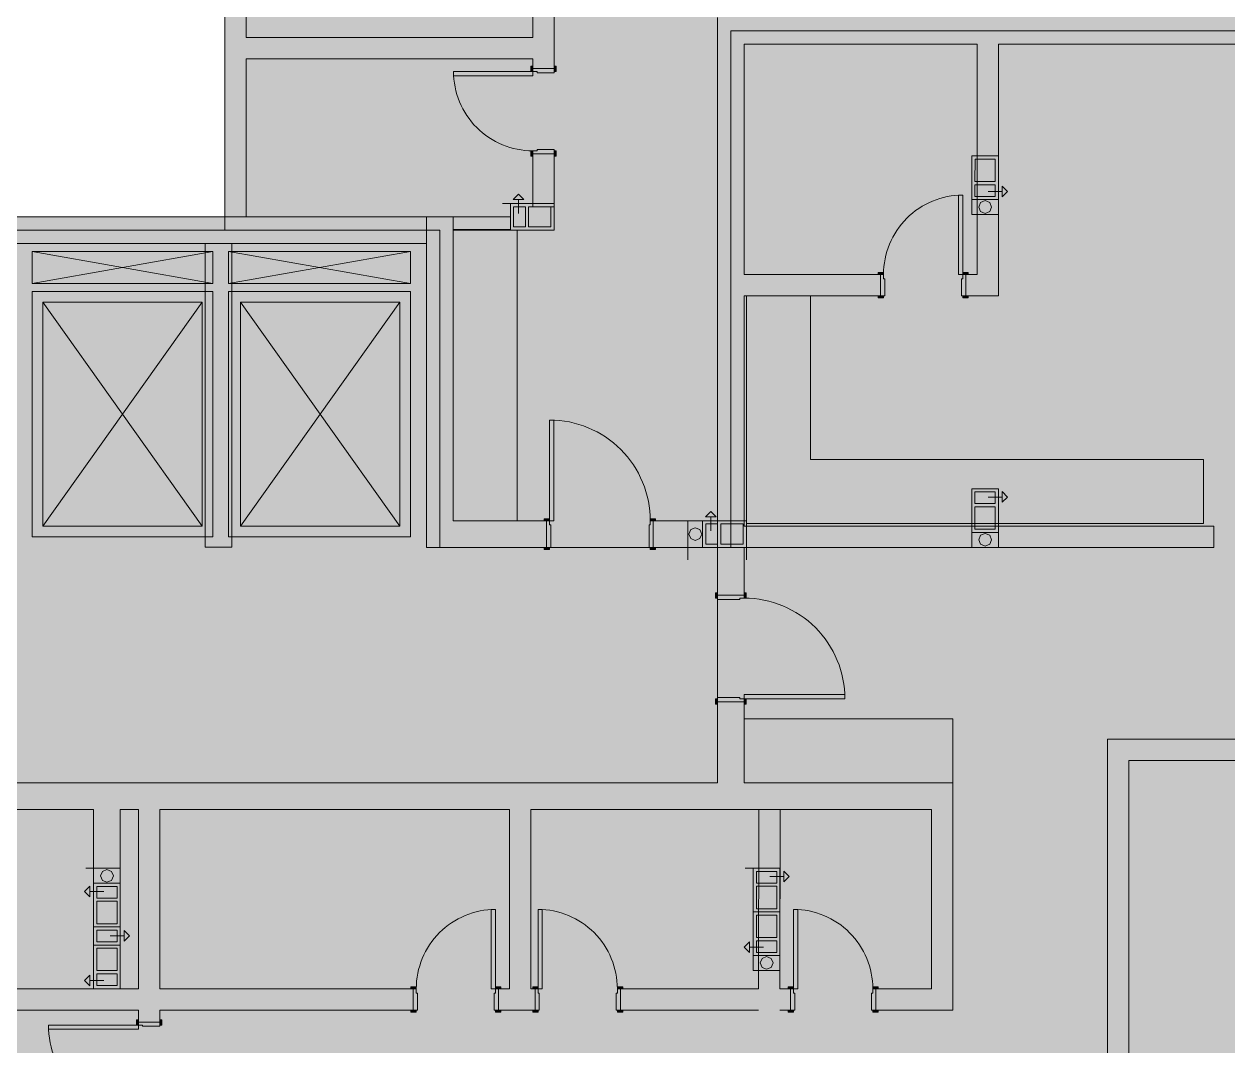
# Model space of a CAD drawing. Header units: centimetres. Extents: x -2733 to 2483, y -2206 to 1504.
# Drawn here: x 644 to 1773, y -1175 to -217 of the extents above; entities that cross this region are included whole.
import ezdxf

# ---------------------------------------------------------------- set-up
doc = ezdxf.new("R2010")
doc.units = ezdxf.units.CM
for name, color, linetype, lineweight in [('ndarjet-njesite', 1, 'Continuous', 0), ('PDF_Geometry', 7, 'Continuous', 0), ('PDF_Oxhaqet', 7, 'Continuous', 0)]:
    doc.layers.add(name, color=color, linetype=linetype, lineweight=lineweight)
doc.layers.add('PDF_2D Drafting - General', color=7, linetype='Continuous', lineweight=0, true_color=0x7f7f7f)
doc.layers.add('PDF_Muret', color=7, linetype='Continuous', lineweight=0, true_color=0x7f7f7f)

msp = doc.modelspace()

# ---------------------------------------------------------------- hatches: boundary and pattern name
at = {"layer": 'PDF_2D Drafting - General', "true_color": 0xfafafa, "transparency": 33554559}
msp.add_hatch(color=7, dxfattribs=at).paths.add_polyline_path([(2309, 1085.5), (2309, -210.6), (2309, -223.1), (1319, -223.1), (1306.5, -223.1), (1306.5, -707.4), (1046.1, -707.5), (1033.6, -707.4), (1033.6, -422.5), (1033.6, -410), (852, -410), (832, -410), (832, 1246.4), (1372.5, 1246.4), (1372.4, 1085.5)])
at = {"layer": 'PDF_2D Drafting - General', "true_color": 0xe5f8e5, "transparency": 33554559}
msp.add_hatch(color=7, dxfattribs=at).paths.add_polyline_path([(-561.7, -928.1), (-561.7, -747.4), (308.9, -747.4), (308.9, -707.5), (296.4, -707.5), (296.4, 39.3), (308.9, 39.3), (623.6, 39.3), (623.6, -410), (636.1, -410), (1033.6, -410), (1033.6, -422.5), (1033.6, -707.4), (1294, -707.4), (1294, -928.1)])
at = {"layer": 'PDF_2D Drafting - General', "true_color": 0xf2f9ff, "transparency": 33554559}
msp.add_hatch(color=7, dxfattribs=at).paths.add_polyline_path([(296.4, -928.1), (1294, -928.1), (1294, -707.4), (1306.5, -707.4), (1306.5, -235.6), (1306.4, -223.1), (2309, -223.1), (2309, -235.6), (2309, -1389.7), (1863.7, -1389.6), (1679.6, -1389.6), (1679.6, -1657.8), (308.9, -1657.8), (296.4, -1657.8)])
at = {"layer": 'PDF_2D Drafting - General', "true_color": 0xffffff, "transparency": 33554559}
msp.add_hatch(color=7, dxfattribs=at).paths.add_polyline_path([(1321, -471.5), (1381, -471.5), (1381, -625.1), (1749.7, -625.1), (1749.7, -685.1), (1381, -685.1), (1321, -685.1)])
at = {"layer": 'PDF_Muret', "true_color": 0xffffff, "transparency": 33554559}
for points in [[(1140.7, -258.4), (1140.7, -262.4), (1124.7, -262.4), (1124.7, -261.2), (1120.7, -261.2), (1120.7, -258.4)], [(1140.7, -334.4), (1140.7, -338.4), (1120.7, -338.4), (1120.7, -335.6), (1124.7, -335.6), (1124.7, -334.4)], [(1450.8, -471.5), (1446.8, -471.5), (1446.8, -451.5), (1449.6, -451.5), (1449.6, -455.5), (1450.8, -455.5)], [(1526.8, -471.5), (1522.8, -471.5), (1522.8, -455.5), (1524, -455.5), (1524, -451.5), (1526.8, -451.5)], [(1133.7, -707.4), (1133.7, -682.4), (1136.5, -682.4), (1136.5, -686.4), (1137.7, -686.4), (1137.7, -707.4)], [(1229.7, -707.4), (1229.7, -686.4), (1230.9, -686.4), (1230.9, -682.4), (1233.7, -682.4), (1233.7, -707.4)], [(1294, -756.2), (1294, -752.2), (1319, -752.2), (1319, -755), (1315, -755), (1315, -756.2)], [(1294, -852.2), (1294, -848.2), (1315, -848.2), (1315, -849.4), (1319, -849.4), (1319, -852.2)], [(1012.6, -1141.2), (1008.6, -1141.2), (1008.6, -1121.2), (1011.4, -1121.2), (1011.4, -1125.2), (1012.6, -1125.2)], [(1088.6, -1141.2), (1084.6, -1141.2), (1084.6, -1125.2), (1085.8, -1125.2), (1085.8, -1121.2), (1088.6, -1121.2)], [(1122.8, -1141.2), (1122.8, -1121.2), (1125.6, -1121.2), (1125.6, -1125.2), (1126.8, -1125.2), (1126.8, -1141.2)], [(1198.8, -1141.2), (1198.8, -1125.2), (1200, -1125.2), (1200, -1121.2), (1202.8, -1121.2), (1202.8, -1141.2)], [(1362.4, -1141.2), (1362.4, -1121.2), (1365.2, -1121.2), (1365.2, -1125.2), (1366.4, -1125.2), (1366.4, -1141.2)], [(1438.4, -1141.2), (1438.4, -1125.2), (1439.6, -1125.2), (1439.6, -1121.2), (1442.4, -1121.2), (1442.4, -1141.2)], [(770.8, -1152.4), (770.8, -1156.4), (754.8, -1156.4), (754.8, -1155.2), (750.8, -1155.2), (750.8, -1152.4)]]:
    msp.add_hatch(color=7, dxfattribs=at).paths.add_polyline_path(points)

# ---------------------------------------------------------------- linework, layer by layer
at = {"layer": 'ndarjet-njesite'}
for points in [[(2309, 1085.5), (2309, -210.6), (2309, -223.1), (1319, -223.1), (1306.5, -223.1), (1306.5, -707.4), (1021.1, -707.4), (1021.1, -397.5), (832, -397.5), (832, 1246.4), (1372.5, 1246.4), (1372.4, 1085.5), (2309, 1085.5)], [(-561.7, -928.1), (-561.7, -747.4), (308.9, -747.4), (308.9, 39.3), (636.1, 39.3), (636.1, -397.5), (832, -397.5), (1021.1, -397.5), (1021.1, -707.4), (1294, -707.4), (1294, -928.1), (-561.7, -928.1)], [(296.4, -928.1), (1294, -928.1), (1294, -707.4), (1306.5, -707.4), (1306.5, -235.6), (1306.4, -223.1), (2309, -223.1), (2309, -235.6), (2309, -1389.7), (1863.7, -1389.6), (1679.6, -1389.6), (1679.6, -1657.8), (308.9, -1657.8), (296.4, -1657.8), (296.4, -928.1)]]:
    msp.add_lwpolyline(points, close=True, dxfattribs=at)
at = {"layer": 'PDF_2D Drafting - General', "lineweight": 9}
for points in [[(832, -410), (832, 1246.4)], [(1306.5, -235.6), (1306.4, -223.1)], [(1306.4, -223.1), (2309, -223.1)], [(1319, -223.1), (1306.5, -223.1)], [(1306.5, -223.1), (1306.5, -707.4)], [(2309, -223.1), (1319, -223.1)], [(1306.5, -707.4), (1306.5, -235.6)], [(1033.6, -410), (636.1, -410)], [(852, -410), (832, -410)], [(1033.6, -410), (852, -410)], [(1033.6, -422.5), (1033.6, -410)], [(1033.6, -422.5), (1033.6, -410)], [(1046.1, -682.4), (1046.1, -410)], [(1046.1, -410), (1106.1, -410)], [(1106.1, -410), (1106.1, -682.4)], [(1033.6, -707.4), (1033.6, -422.5)], [(1033.6, -707.4), (1033.6, -422.5)], [(1321, -471.5), (1381, -471.5)], [(1321, -685.1), (1321, -471.5)], [(1381, -471.5), (1381, -625.1)], [(1381, -625.1), (1749.7, -625.1)], [(1749.7, -625.1), (1749.7, -685.1)], [(1106.1, -682.4), (1046.1, -682.4)], [(1381, -685.1), (1321, -685.1)], [(1749.7, -685.1), (1381, -685.1)], [(1046.1, -707.5), (1033.6, -707.4)], [(1294, -707.4), (1033.6, -707.4)], [(1306.5, -707.4), (1046.1, -707.5)], [(1294, -928.1), (1294, -707.4)], [(1294, -707.4), (1306.5, -707.4)], [(1294, -928.1), (1294, -707.4)], [(1514.6, -868.1), (1319, -868.1)], [(1319, -868.1), (1319, -928.1)], [(1514.6, -928.1), (1514.6, -868.1)], [(-561.7, -928.1), (1294, -928.1)], [(296.4, -928.1), (1294, -928.1)], [(1319, -928.1), (1514.6, -928.1)]]:
    msp.add_lwpolyline(points, dxfattribs=at)
at = {"layer": 'PDF_2D Drafting - General', "color": 7, "true_color": 0xffffff, "transparency": 33554559}
for points in [[(1046.1, -682.4), (1046.1, -410), (1106.1, -682.4), (1106.1, -410)], [(1319, -868.1), (1514.6, -868.1), (1319, -928.1), (1514.6, -928.1)]]:
    msp.add_solid(points, dxfattribs=at)
at = {"layer": 'PDF_Geometry', "lineweight": 9}
for points in [[(651.1, -430), (651.1, -460)], [(820.6, -430), (651.1, -430)], [(651.1, -430), (820.6, -460)], [(651.1, -460), (820.6, -430)], [(820.6, -460), (820.6, -430)], [(835.3, -430), (835.3, -460)], [(1006.1, -430), (835.3, -430)], [(835.3, -430), (1006.1, -460)], [(835.3, -460), (1006.1, -430)], [(1006.1, -460), (1006.1, -430)], [(651.1, -460), (820.6, -460)], [(835.3, -460), (1006.1, -460)], [(820.6, -467.5), (651.1, -467.5)], [(651.1, -467.5), (651.1, -697.5)], [(820.6, -697.5), (820.6, -467.5)], [(1006.1, -467.5), (835.3, -467.5)], [(835.3, -467.5), (835.3, -697.5)], [(1006.1, -697.5), (1006.1, -467.5)], [(810.6, -687.5), (661.1, -477.5)], [(810.6, -477.5), (661.1, -687.5)], [(810.6, -477.5), (661.1, -477.5)], [(661.1, -477.5), (661.1, -687.5)], [(810.6, -687.5), (810.6, -477.5)], [(996.1, -687.5), (846.6, -477.5)], [(996.1, -477.5), (846.6, -687.5)], [(996.1, -477.5), (846.6, -477.5)], [(846.6, -477.5), (846.6, -687.5)], [(996.1, -687.5), (996.1, -477.5)], [(661.1, -687.5), (810.6, -687.5)], [(846.6, -687.5), (996.1, -687.5)], [(651.1, -697.5), (820.6, -697.5)], [(835.3, -697.5), (1006.1, -697.5)]]:
    msp.add_lwpolyline(points, dxfattribs=at)
at = {"layer": 'PDF_Muret', "color": 251, "lineweight": 5, "true_color": 0x6a6a6a}
for points in [[(832, 64.1), (832, -397.5)], [(852, -229.3), (852, -70.5)], [(1120.7, -70.5), (1120.7, -229.3)], [(1140.7, -258.4), (1140.7, -70.5)], [(1294, -210.6), (1294, -752.2)], [(1120.7, -229.3), (852, -229.3)], [(1319, -235.6), (1537.4, -235.6)], [(1319, -451.5), (1319, -235.6)], [(1537.4, -235.6), (1537.4, -451.5)], [(1557.4, -235.6), (2284, -235.6)], [(1557.4, -471.5), (1557.4, -235.6)], [(852, -397.5), (852, -249.3)], [(852, -249.3), (1120.7, -249.3)], [(1120.7, -249.3), (1120.7, -258.4)], [(1120.7, -258.4), (1120.7, -256.2)], [(1120.7, -258.4), (1120.7, -256.2)], [(1120.7, -258.4), (1120.7, -256.2)], [(1120.7, -258.4), (1140.7, -258.4)], [(1120.7, -258.4), (1140.7, -258.4)], [(1120.7, -258.4), (1140.7, -258.4)], [(1140.7, -258.4), (1140.7, -256.2)], [(1140.7, -258.4), (1140.7, -256.2)], [(1140.7, -258.4), (1140.7, -256.2)], [(1120.7, -338.4), (1120.7, -340.6)], [(1120.7, -338.4), (1140.7, -338.4)], [(1120.7, -338.4), (1120.7, -388)], [(1120.7, -338.4), (1140.7, -338.4)], [(1120.7, -338.4), (1140.7, -338.4)], [(1120.7, -338.4), (1120.7, -340.6)], [(1120.7, -338.4), (1120.7, -340.6)], [(1140.7, -338.4), (1140.7, -340.6)], [(1140.7, -388), (1140.7, -338.4)], [(1140.7, -338.4), (1140.7, -340.6)], [(1140.7, -338.4), (1140.7, -340.6)], [(1120.7, -388), (1140.7, -388)], [(832, -397.5), (636.1, -397.5)], [(1046.1, -397.5), (852, -397.5)], [(1046.1, -682.4), (1046.1, -397.5)], [(1099.7, -397.5), (1046.1, -397.5)], [(1046.1, -397.5), (1046.1, -409.5)], [(1099.7, -409.5), (1099.7, -397.5)], [(1046.1, -409.5), (1099.7, -409.5)], [(636.1, -422.5), (1021.1, -422.5)], [(813.4, -422.6), (813.4, -707.3)], [(838.4, -422.6), (813.4, -422.6)], [(838.4, -707.3), (838.4, -422.6)], [(1021.1, -422.5), (1021.1, -707.4)], [(1446.8, -451.5), (1319, -451.5)], [(1446.8, -451.5), (1444.6, -451.5)], [(1446.8, -451.5), (1444.6, -451.5)], [(1446.8, -451.5), (1444.6, -451.5)], [(1446.8, -451.5), (1446.8, -471.5)], [(1446.8, -451.5), (1446.8, -471.5)], [(1446.8, -451.5), (1446.8, -471.5)], [(1526.8, -451.5), (1529, -451.5)], [(1526.8, -451.5), (1526.8, -471.5)], [(1537.4, -451.5), (1526.8, -451.5)], [(1526.8, -451.5), (1526.8, -471.5)], [(1526.8, -451.5), (1526.8, -471.5)], [(1526.8, -451.5), (1529, -451.5)], [(1526.8, -451.5), (1529, -451.5)], [(1319, -687.4), (1319, -471.5)], [(1319, -471.5), (1446.8, -471.5)], [(1446.8, -471.5), (1444.6, -471.5)], [(1446.8, -471.5), (1444.6, -471.5)], [(1446.8, -471.5), (1444.6, -471.5)], [(1526.8, -471.5), (1529, -471.5)], [(1526.8, -471.5), (1557.4, -471.5)], [(1526.8, -471.5), (1529, -471.5)], [(1526.8, -471.5), (1529, -471.5)], [(1133.7, -682.4), (1046.1, -682.4)], [(1133.7, -682.4), (1131.5, -682.4)], [(1133.7, -682.4), (1131.5, -682.4)], [(1133.7, -682.4), (1131.5, -682.4)], [(1133.7, -682.4), (1133.7, -707.4)], [(1133.7, -682.4), (1133.7, -707.4)], [(1133.7, -682.4), (1133.7, -707.4)], [(1233.7, -682.4), (1235.9, -682.4)], [(1233.7, -682.4), (1233.7, -707.4)], [(1266, -682.4), (1233.7, -682.4)], [(1233.7, -682.4), (1233.7, -707.4)], [(1233.7, -682.4), (1233.7, -707.4)], [(1233.7, -682.4), (1235.9, -682.4)], [(1233.7, -682.4), (1235.9, -682.4)], [(1266, -707.4), (1266, -682.4)], [(1759.4, -687.4), (1319, -687.4)], [(1759.4, -707.4), (1759.4, -687.4)], [(813.4, -707.3), (838.4, -707.3)], [(1021.1, -707.4), (1133.7, -707.4)], [(1133.7, -707.4), (1131.5, -707.4)], [(1133.7, -707.4), (1131.5, -707.4)], [(1133.7, -707.4), (1131.5, -707.4)], [(1233.7, -707.4), (1235.9, -707.4)], [(1233.7, -707.4), (1266, -707.4)], [(1233.7, -707.4), (1235.9, -707.4)], [(1233.7, -707.4), (1235.9, -707.4)], [(1319, -752.2), (1319, -707.4)], [(1319, -707.4), (1759.4, -707.4)], [(1294, -752.2), (1294, -750)], [(1294, -752.2), (1294, -750)], [(1294, -752.2), (1294, -750)], [(1319, -752.2), (1294, -752.2)], [(1319, -752.2), (1294, -752.2)], [(1319, -752.2), (1294, -752.2)], [(1319, -752.2), (1319, -750)], [(1319, -752.2), (1319, -750)], [(1319, -752.2), (1319, -750)], [(1294, -852.2), (1294, -854.4)], [(1319, -852.2), (1294, -852.2)], [(1294, -852.2), (1294, -928.1)], [(1319, -852.2), (1294, -852.2)], [(1319, -852.2), (1294, -852.2)], [(1294, -852.2), (1294, -854.4)], [(1294, -852.2), (1294, -854.4)], [(1319, -852.2), (1319, -854.4)], [(1319, -928.1), (1319, -852.2)], [(1319, -852.2), (1319, -854.4)], [(1319, -852.2), (1319, -854.4)], [(1902.9, -887.1), (1659.6, -887.2)], [(1659.6, -887.2), (1659.6, -907.2)], [(1659.6, -907.2), (1659.6, -1252.3)], [(1679.6, -907.2), (1848.7, -907.1)], [(1679.6, -1252.3), (1679.6, -907.2)], [(1294, -928.1), (-423.7, -928.1)], [(1514.6, -928.1), (1319, -928.1)], [(1514.6, -1141.2), (1514.6, -928.1)], [(462.8, -953.1), (708.8, -953.1)], [(708.8, -953.1), (708.8, -1008.2)], [(733.8, -953.1), (750.8, -953.1)], [(733.8, -1008.2), (733.8, -953.1)], [(750.8, -953.1), (750.8, -1121.2)], [(770.8, -1121.2), (770.8, -953.1)], [(770.8, -953.1), (1098.7, -953.1)], [(1098.7, -953.1), (1098.7, -1121.2)], [(1118.8, -1121.2), (1118.8, -953.1)], [(1118.8, -953.1), (1494.6, -953.1)], [(1332.6, -953.1), (1332.5, -1121.2)], [(1352.6, -953.1), (1332.6, -953.1)], [(1352.5, -1121.2), (1352.6, -953.1)], [(1494.6, -953.1), (1494.6, -1121.2)], [(708.8, -1008.2), (733.8, -1008.2)], [(750.8, -1121.2), (462.8, -1121.2)], [(1008.6, -1121.2), (770.8, -1121.2)], [(1008.6, -1121.2), (1006.4, -1121.2)], [(1008.6, -1121.2), (1006.4, -1121.2)], [(1008.6, -1121.2), (1006.4, -1121.2)], [(1008.6, -1121.2), (1008.6, -1141.2)], [(1008.6, -1121.2), (1008.6, -1141.2)], [(1008.6, -1121.2), (1008.6, -1141.2)], [(1088.6, -1121.2), (1090.8, -1121.2)], [(1088.6, -1121.2), (1088.6, -1141.2)], [(1098.7, -1121.2), (1088.6, -1121.2)], [(1088.6, -1121.2), (1088.6, -1141.2)], [(1088.6, -1121.2), (1088.6, -1141.2)], [(1088.6, -1121.2), (1090.8, -1121.2)], [(1088.6, -1121.2), (1090.8, -1121.2)], [(1122.8, -1121.2), (1118.8, -1121.2)], [(1122.8, -1121.2), (1120.6, -1121.2)], [(1122.8, -1121.2), (1120.6, -1121.2)], [(1122.8, -1121.2), (1120.6, -1121.2)], [(1122.8, -1121.2), (1122.8, -1141.2)], [(1122.8, -1121.2), (1122.8, -1141.2)], [(1122.8, -1121.2), (1122.8, -1141.2)], [(1202.8, -1121.2), (1205, -1121.2)], [(1202.8, -1121.2), (1202.8, -1141.2)], [(1332.5, -1121.2), (1202.8, -1121.2)], [(1202.8, -1121.2), (1202.8, -1141.2)], [(1202.8, -1121.2), (1202.8, -1141.2)], [(1202.8, -1121.2), (1205, -1121.2)], [(1202.8, -1121.2), (1205, -1121.2)], [(1362.4, -1121.2), (1352.5, -1121.2)], [(1362.4, -1121.2), (1360.2, -1121.2)], [(1362.4, -1121.2), (1360.2, -1121.2)], [(1362.4, -1121.2), (1360.2, -1121.2)], [(1362.4, -1121.2), (1362.4, -1141.2)], [(1362.4, -1121.2), (1362.4, -1141.2)], [(1362.4, -1121.2), (1362.4, -1141.2)], [(1442.4, -1121.2), (1444.6, -1121.2)], [(1442.4, -1121.2), (1442.4, -1141.2)], [(1494.6, -1121.2), (1442.4, -1121.2)], [(1442.4, -1121.2), (1442.4, -1141.2)], [(1442.4, -1121.2), (1442.4, -1141.2)], [(1442.4, -1121.2), (1444.6, -1121.2)], [(1442.4, -1121.2), (1444.6, -1121.2)], [(442.8, -1141.2), (750.8, -1141.2)], [(750.8, -1141.2), (750.8, -1152.4)], [(750.8, -1152.4), (750.8, -1150.2)], [(750.8, -1152.4), (750.8, -1150.2)], [(750.8, -1152.4), (750.8, -1150.2)], [(770.8, -1152.4), (770.8, -1141.2)], [(770.8, -1141.2), (1008.6, -1141.2)], [(770.8, -1152.4), (770.8, -1150.2)], [(770.8, -1152.4), (770.8, -1150.2)], [(770.8, -1152.4), (770.8, -1150.2)], [(1008.6, -1141.2), (1006.4, -1141.2)], [(1008.6, -1141.2), (1006.4, -1141.2)], [(1008.6, -1141.2), (1006.4, -1141.2)], [(1088.6, -1141.2), (1090.8, -1141.2)], [(1088.6, -1141.2), (1122.8, -1141.2)], [(1088.6, -1141.2), (1090.8, -1141.2)], [(1088.6, -1141.2), (1090.8, -1141.2)], [(1122.8, -1141.2), (1120.6, -1141.2)], [(1122.8, -1141.2), (1120.6, -1141.2)], [(1122.8, -1141.2), (1120.6, -1141.2)], [(1202.8, -1141.2), (1205, -1141.2)], [(1202.8, -1141.2), (1332.5, -1141.2)], [(1202.8, -1141.2), (1205, -1141.2)], [(1202.8, -1141.2), (1205, -1141.2)], [(1352.5, -1141.2), (1362.4, -1141.2)], [(1362.4, -1141.2), (1360.2, -1141.2)], [(1362.4, -1141.2), (1360.2, -1141.2)], [(1362.4, -1141.2), (1360.2, -1141.2)], [(1442.4, -1141.2), (1444.6, -1141.2)], [(1442.4, -1141.2), (1514.6, -1141.2)], [(1442.4, -1141.2), (1444.6, -1141.2)], [(1442.4, -1141.2), (1444.6, -1141.2)], [(750.8, -1152.4), (770.8, -1152.4)], [(750.8, -1152.4), (770.8, -1152.4)], [(750.8, -1152.4), (770.8, -1152.4)]]:
    msp.add_lwpolyline(points, dxfattribs=at)
at = {"layer": 'PDF_Muret', "lineweight": 5}
for points in [[(1118.8, -261.2), (1118.8, -256.2)], [(1118.8, -256.2), (1120.7, -256.2)], [(1120.7, -256.2), (1120.7, -261.2)], [(1140.7, -258.4), (1120.7, -258.4)], [(1120.7, -258.4), (1120.7, -261.2)], [(1140.7, -261.2), (1140.7, -256.2)], [(1140.7, -256.2), (1142.6, -256.2)], [(1140.7, -262.4), (1140.7, -258.4)], [(1142.6, -256.2), (1142.6, -261.2)], [(1046.3, -261.2), (1120.7, -261.2)], [(1046.3, -265.2), (1046.3, -261.2)], [(1120.7, -265.2), (1046.3, -265.2)], [(1120.7, -261.2), (1118.8, -261.2)], [(1120.7, -261.2), (1124.7, -261.2)], [(1120.7, -261.2), (1120.7, -265.2)], [(1124.7, -261.2), (1124.7, -262.4)], [(1124.7, -262.4), (1140.7, -262.4)], [(1142.6, -261.2), (1140.7, -261.2)], [(1118.8, -340.6), (1118.8, -335.6)], [(1118.8, -335.6), (1120.7, -335.6)], [(1120.7, -335.6), (1120.7, -340.6)], [(1124.7, -335.6), (1120.7, -335.6)], [(1120.7, -335.6), (1120.7, -338.4)], [(1120.7, -338.4), (1140.7, -338.4)], [(1140.7, -334.4), (1124.7, -334.4)], [(1124.7, -334.4), (1124.7, -335.6)], [(1140.7, -338.4), (1140.7, -334.4)], [(1140.7, -340.6), (1140.7, -335.6)], [(1140.7, -335.6), (1142.6, -335.6)], [(1142.6, -335.6), (1142.6, -340.6)], [(1120.7, -340.6), (1118.8, -340.6)], [(1142.6, -340.6), (1140.7, -340.6)], [(1520, -451.5), (1520, -377.1)], [(1520, -377.1), (1524, -377.1)], [(1524, -377.1), (1524, -451.5)], [(1444.6, -451.5), (1444.6, -449.6)], [(1444.6, -449.6), (1449.6, -449.6)], [(1449.6, -451.5), (1444.6, -451.5)], [(1449.6, -451.5), (1446.8, -451.5)], [(1446.8, -451.5), (1446.8, -471.5)], [(1449.6, -449.6), (1449.6, -451.5)], [(1449.6, -455.5), (1449.6, -451.5)], [(1524, -451.5), (1520, -451.5)], [(1524, -449.6), (1529, -449.6)], [(1524, -451.5), (1524, -449.6)], [(1529, -451.5), (1524, -451.5)], [(1526.8, -451.5), (1524, -451.5)], [(1524, -451.5), (1524, -455.5)], [(1526.8, -471.5), (1526.8, -451.5)], [(1529, -449.6), (1529, -451.5)], [(1450.8, -455.5), (1449.6, -455.5)], [(1450.8, -471.5), (1450.8, -455.5)], [(1524, -455.5), (1522.8, -455.5)], [(1522.8, -455.5), (1522.8, -471.5)], [(1444.6, -473.4), (1444.6, -471.5)], [(1444.6, -471.5), (1449.6, -471.5)], [(1449.6, -473.4), (1444.6, -473.4)], [(1446.8, -471.5), (1450.8, -471.5)], [(1449.6, -471.5), (1449.6, -473.4)], [(1522.8, -471.5), (1526.8, -471.5)], [(1524, -471.5), (1529, -471.5)], [(1524, -473.4), (1524, -471.5)], [(1529, -473.4), (1524, -473.4)], [(1529, -471.5), (1529, -473.4)], [(1136.5, -588), (1136.5, -682.4)], [(1140.5, -588), (1136.5, -588)], [(1140.5, -682.4), (1140.5, -588)], [(1136.5, -680.5), (1131.5, -680.5)], [(1131.5, -680.5), (1131.5, -682.4)], [(1131.5, -682.4), (1136.5, -682.4)], [(1133.7, -707.4), (1133.7, -682.4)], [(1133.7, -682.4), (1136.5, -682.4)], [(1136.5, -682.4), (1136.5, -680.5)], [(1136.5, -682.4), (1136.5, -686.4)], [(1136.5, -682.4), (1140.5, -682.4)], [(1136.5, -686.4), (1137.7, -686.4)], [(1137.7, -686.4), (1137.7, -707.4)], [(1229.7, -707.4), (1229.7, -686.4)], [(1229.7, -686.4), (1230.9, -686.4)], [(1235.9, -680.5), (1230.9, -680.5)], [(1230.9, -680.5), (1230.9, -682.4)], [(1230.9, -682.4), (1235.9, -682.4)], [(1230.9, -686.4), (1230.9, -682.4)], [(1230.9, -682.4), (1233.7, -682.4)], [(1233.7, -682.4), (1233.7, -707.4)], [(1235.9, -682.4), (1235.9, -680.5)], [(1136.5, -707.4), (1131.5, -707.4)], [(1131.5, -707.4), (1131.5, -709.3)], [(1131.5, -709.3), (1136.5, -709.3)], [(1137.7, -707.4), (1133.7, -707.4)], [(1136.5, -709.3), (1136.5, -707.4)], [(1233.7, -707.4), (1229.7, -707.4)], [(1235.9, -707.4), (1230.9, -707.4)], [(1230.9, -707.4), (1230.9, -709.3)], [(1230.9, -709.3), (1235.9, -709.3)], [(1235.9, -709.3), (1235.9, -707.4)], [(1292.1, -755), (1292.1, -750)], [(1292.1, -750), (1294, -750)], [(1294, -755), (1292.1, -755)], [(1294, -750), (1294, -755)], [(1319, -752.2), (1294, -752.2)], [(1294, -752.2), (1294, -756.2)], [(1294, -756.2), (1315, -756.2)], [(1315, -756.2), (1315, -755)], [(1315, -755), (1319, -755)], [(1319, -755), (1319, -750)], [(1319, -750), (1320.9, -750)], [(1319, -755), (1319, -752.2)], [(1320.9, -755), (1319, -755)], [(1320.9, -750), (1320.9, -755)], [(1319, -849.4), (1319, -845.4)], [(1319, -845.4), (1413.4, -845.4)], [(1413.4, -845.4), (1413.4, -849.4)], [(1292.1, -854.4), (1292.1, -849.4)], [(1292.1, -849.4), (1294, -849.4)], [(1294, -854.4), (1292.1, -854.4)], [(1315, -848.2), (1294, -848.2)], [(1294, -848.2), (1294, -852.2)], [(1294, -849.4), (1294, -854.4)], [(1294, -852.2), (1319, -852.2)], [(1315, -849.4), (1315, -848.2)], [(1319, -849.4), (1315, -849.4)], [(1319, -854.4), (1319, -849.4)], [(1319, -849.4), (1320.9, -849.4)], [(1319, -852.2), (1319, -849.4)], [(1413.4, -849.4), (1319, -849.4)], [(1320.9, -854.4), (1319, -854.4)], [(1320.9, -849.4), (1320.9, -854.4)], [(1081.8, -1121.2), (1081.8, -1046.8)], [(1081.8, -1046.8), (1085.8, -1046.8)], [(1085.8, -1046.8), (1085.8, -1121.2)], [(1125.6, -1046.8), (1125.6, -1121.2)], [(1129.6, -1046.8), (1125.6, -1046.8)], [(1129.6, -1121.2), (1129.6, -1046.8)], [(1365.2, -1046.8), (1365.2, -1121.2)], [(1369.2, -1046.8), (1365.2, -1046.8)], [(1369.2, -1121.2), (1369.2, -1046.8)], [(1006.4, -1121.2), (1006.4, -1119.3)], [(1006.4, -1119.3), (1011.4, -1119.3)], [(1011.4, -1121.2), (1006.4, -1121.2)], [(1011.4, -1121.2), (1008.6, -1121.2)], [(1008.6, -1121.2), (1008.6, -1141.2)], [(1011.4, -1119.3), (1011.4, -1121.2)], [(1011.4, -1125.2), (1011.4, -1121.2)], [(1012.6, -1125.2), (1011.4, -1125.2)], [(1012.6, -1141.2), (1012.6, -1125.2)], [(1085.8, -1121.2), (1081.8, -1121.2)], [(1085.8, -1125.2), (1084.6, -1125.2)], [(1084.6, -1125.2), (1084.6, -1141.2)], [(1085.8, -1119.3), (1090.8, -1119.3)], [(1085.8, -1121.2), (1085.8, -1119.3)], [(1090.8, -1121.2), (1085.8, -1121.2)], [(1088.6, -1121.2), (1085.8, -1121.2)], [(1085.8, -1121.2), (1085.8, -1125.2)], [(1088.6, -1141.2), (1088.6, -1121.2)], [(1090.8, -1119.3), (1090.8, -1121.2)], [(1125.6, -1119.3), (1120.6, -1119.3)], [(1120.6, -1119.3), (1120.6, -1121.2)], [(1120.6, -1121.2), (1125.6, -1121.2)], [(1122.8, -1141.2), (1122.8, -1121.2)], [(1122.8, -1121.2), (1125.6, -1121.2)], [(1125.6, -1121.2), (1125.6, -1119.3)], [(1125.6, -1121.2), (1125.6, -1125.2)], [(1125.6, -1121.2), (1129.6, -1121.2)], [(1125.6, -1125.2), (1126.8, -1125.2)], [(1126.8, -1125.2), (1126.8, -1141.2)], [(1198.8, -1141.2), (1198.8, -1125.2)], [(1198.8, -1125.2), (1200, -1125.2)], [(1205, -1119.3), (1200, -1119.3)], [(1200, -1119.3), (1200, -1121.2)], [(1200, -1121.2), (1205, -1121.2)], [(1200, -1125.2), (1200, -1121.2)], [(1200, -1121.2), (1202.8, -1121.2)], [(1202.8, -1121.2), (1202.8, -1141.2)], [(1205, -1121.2), (1205, -1119.3)], [(1365.2, -1119.3), (1360.2, -1119.3)], [(1360.2, -1119.3), (1360.2, -1121.2)], [(1360.2, -1121.2), (1365.2, -1121.2)], [(1362.4, -1141.2), (1362.4, -1121.2)], [(1362.4, -1121.2), (1365.2, -1121.2)], [(1365.2, -1121.2), (1365.2, -1119.3)], [(1365.2, -1121.2), (1365.2, -1125.2)], [(1365.2, -1121.2), (1369.2, -1121.2)], [(1365.2, -1125.2), (1366.4, -1125.2)], [(1366.4, -1125.2), (1366.4, -1141.2)], [(1438.4, -1141.2), (1438.4, -1125.2)], [(1438.4, -1125.2), (1439.6, -1125.2)], [(1444.6, -1119.3), (1439.6, -1119.3)], [(1439.6, -1119.3), (1439.6, -1121.2)], [(1439.6, -1121.2), (1444.6, -1121.2)], [(1439.6, -1125.2), (1439.6, -1121.2)], [(1439.6, -1121.2), (1442.4, -1121.2)], [(1442.4, -1121.2), (1442.4, -1141.2)], [(1444.6, -1121.2), (1444.6, -1119.3)], [(748.9, -1155.2), (748.9, -1150.2)], [(748.9, -1150.2), (750.8, -1150.2)], [(750.8, -1150.2), (750.8, -1155.2)], [(770.8, -1155.2), (770.8, -1150.2)], [(770.8, -1150.2), (772.7, -1150.2)], [(772.7, -1150.2), (772.7, -1155.2)], [(1006.4, -1143.1), (1006.4, -1141.2)], [(1006.4, -1141.2), (1011.4, -1141.2)], [(1011.4, -1143.1), (1006.4, -1143.1)], [(1008.6, -1141.2), (1012.6, -1141.2)], [(1011.4, -1141.2), (1011.4, -1143.1)], [(1084.6, -1141.2), (1088.6, -1141.2)], [(1085.8, -1141.2), (1090.8, -1141.2)], [(1085.8, -1143.1), (1085.8, -1141.2)], [(1090.8, -1143.1), (1085.8, -1143.1)], [(1090.8, -1141.2), (1090.8, -1143.1)], [(1125.6, -1141.2), (1120.6, -1141.2)], [(1120.6, -1141.2), (1120.6, -1143.1)], [(1120.6, -1143.1), (1125.6, -1143.1)], [(1126.8, -1141.2), (1122.8, -1141.2)], [(1125.6, -1143.1), (1125.6, -1141.2)], [(1202.8, -1141.2), (1198.8, -1141.2)], [(1205, -1141.2), (1200, -1141.2)], [(1200, -1141.2), (1200, -1143.1)], [(1200, -1143.1), (1205, -1143.1)], [(1205, -1143.1), (1205, -1141.2)], [(1365.2, -1141.2), (1360.2, -1141.2)], [(1360.2, -1141.2), (1360.2, -1143.1)], [(1360.2, -1143.1), (1365.2, -1143.1)], [(1366.4, -1141.2), (1362.4, -1141.2)], [(1365.2, -1143.1), (1365.2, -1141.2)], [(1442.4, -1141.2), (1438.4, -1141.2)], [(1444.6, -1141.2), (1439.6, -1141.2)], [(1439.6, -1141.2), (1439.6, -1143.1)], [(1439.6, -1143.1), (1444.6, -1143.1)], [(1444.6, -1143.1), (1444.6, -1141.2)], [(666.4, -1155.2), (750.8, -1155.2)], [(666.4, -1159.2), (666.4, -1155.2)], [(750.8, -1159.2), (666.4, -1159.2)], [(750.8, -1155.2), (748.9, -1155.2)], [(770.8, -1152.4), (750.8, -1152.4)], [(750.8, -1152.4), (750.8, -1155.2)], [(750.8, -1155.2), (754.8, -1155.2)], [(750.8, -1155.2), (750.8, -1159.2)], [(754.8, -1155.2), (754.8, -1156.4)], [(754.8, -1156.4), (770.8, -1156.4)], [(770.8, -1156.4), (770.8, -1152.4)], [(772.7, -1155.2), (770.8, -1155.2)]]:
    msp.add_lwpolyline(points, dxfattribs=at)
for centre, radius, start, end in [((1120.7, -261.2), 74.4, 179.99, 270.0098), ((1524, -451.5), 74.4, 89.9895, 180.0098), ((1136.5, -682.4), 94.4, 359.9853, 90.0141), ((1319, -849.4), 94.4, 359.9851, 90.0147), ((1085.8, -1121.2), 74.4, 89.9965, 180.0032), ((1125.6, -1121.2), 74.4, 359.9896, 90.0099), ((1365.2, -1121.2), 74.4, 359.9866, 90.0005), ((750.8, -1155.2), 84.4, 179.9903, 270.0095)]:
    msp.add_arc(centre, radius, start, end, dxfattribs=at)
at = {"layer": 'PDF_Muret', "color": 7, "true_color": 0xffffff, "transparency": 33554559}
for points in [[(832, -397.5), (832, 64.1), (852, -397.5), (852, 64.1)], [(1140.7, -70.5), (1140.7, -258.4), (1120.7, -70.5), (1120.7, -258.4)], [(2284, -235.6), (1319, -235.6), (2284, -210.6), (1294, -210.6)], [(1319, -235.6), (1319, -752.2), (1294, -210.6), (1294, -752.2)], [(1120.7, -229.3), (1120.7, -249.3), (852, -229.3), (852, -249.3)], [(1557.4, -471.5), (1537.4, -451.5), (1557.4, -235.6), (1537.4, -235.6)], [(1118.8, -261.2), (1118.8, -256.2), (1120.7, -261.2), (1120.7, -256.2)], [(1140.7, -261.2), (1140.7, -256.2), (1142.6, -261.2), (1142.6, -256.2)], [(1046.3, -261.2), (1120.7, -261.2), (1046.3, -265.2), (1120.7, -265.2)], [(1120.7, -335.6), (1120.7, -340.6), (1118.8, -335.6), (1118.8, -340.6)], [(1120.7, -338.4), (1140.7, -338.4), (1120.7, -388), (1140.7, -388)], [(1142.6, -335.6), (1142.6, -340.6), (1140.7, -335.6), (1140.7, -340.6)], [(1524, -377.1), (1524, -451.5), (1520, -377.1), (1520, -451.5)], [(1046.1, -397.5), (1021.1, -422.5), (636.1, -397.5), (636.1, -422.5)], [(1046.1, -682.4), (1021.1, -707.4), (1046.1, -397.5), (1021.1, -422.5)], [(1046.1, -409.5), (1046.1, -397.5), (1099.7, -409.5), (1099.7, -397.5)], [(813.4, -422.6), (838.4, -422.6), (813.4, -707.3), (838.4, -707.3)], [(1319, -451.5), (1446.8, -451.5), (1319, -471.5), (1446.8, -471.5)], [(1449.6, -451.5), (1444.6, -451.5), (1449.6, -449.6), (1444.6, -449.6)], [(1524, -449.6), (1529, -449.6), (1524, -451.5), (1529, -451.5)], [(1537.4, -451.5), (1557.4, -471.5), (1526.8, -451.5), (1526.8, -471.5)], [(1449.6, -473.4), (1444.6, -473.4), (1449.6, -471.5), (1444.6, -471.5)], [(1524, -471.5), (1529, -471.5), (1524, -473.4), (1529, -473.4)], [(1136.5, -588), (1140.5, -588), (1136.5, -682.4), (1140.5, -682.4)], [(1046.1, -682.4), (1133.7, -682.4), (1021.1, -707.4), (1133.7, -707.4)], [(1136.5, -680.5), (1136.5, -682.4), (1131.5, -680.5), (1131.5, -682.4)], [(1230.9, -682.4), (1230.9, -680.5), (1235.9, -682.4), (1235.9, -680.5)], [(1266, -682.4), (1266, -707.4), (1233.7, -682.4), (1233.7, -707.4)], [(1759.4, -687.4), (1759.4, -707.4), (1319, -687.4), (1319, -707.4)], [(1136.5, -707.4), (1136.5, -709.3), (1131.5, -707.4), (1131.5, -709.3)], [(1230.9, -709.3), (1230.9, -707.4), (1235.9, -709.3), (1235.9, -707.4)], [(1292.1, -755), (1292.1, -750), (1294, -755), (1294, -750)], [(1319, -755), (1319, -750), (1320.9, -755), (1320.9, -750)], [(1413.4, -849.4), (1319, -849.4), (1413.4, -845.4), (1319, -845.4)], [(1294, -849.4), (1294, -854.4), (1292.1, -849.4), (1292.1, -854.4)], [(1294, -928.1), (1294, -852.2), (1319, -928.1), (1319, -852.2)], [(1320.9, -849.4), (1320.9, -854.4), (1319, -849.4), (1319, -854.4)], [(1902.9, -887.1), (1902.9, -907.1), (1659.6, -887.2), (1659.6, -907.2)], [(1659.6, -907.2), (1679.6, -907.2), (1659.6, -1252.3), (1679.6, -1252.3)], [(-423.7, -953.1), (-423.7, -928.1), (1494.6, -953.1), (1514.6, -928.1)], [(1494.6, -953.1), (1514.6, -928.1), (1494.6, -1121.2), (1514.6, -1141.2)], [(733.8, -1008.2), (708.8, -1008.2), (733.8, -953.1), (708.8, -953.1)], [(750.8, -1121.2), (750.8, -953.1), (770.8, -1121.2), (770.8, -953.1)], [(1118.8, -1121.2), (1098.7, -1121.2), (1118.8, -953.1), (1098.7, -953.1)], [(1332.5, -1121.2), (1332.6, -953.1), (1352.5, -1121.2), (1352.6, -953.1)], [(1085.8, -1046.8), (1085.8, -1121.2), (1081.8, -1046.8), (1081.8, -1121.2)], [(1125.6, -1046.8), (1129.6, -1046.8), (1125.6, -1121.2), (1129.6, -1121.2)], [(1365.2, -1046.8), (1369.2, -1046.8), (1365.2, -1121.2), (1369.2, -1121.2)], [(462.8, -1121.2), (1008.6, -1121.2), (442.8, -1141.2), (1008.6, -1141.2)], [(1011.4, -1121.2), (1006.4, -1121.2), (1011.4, -1119.3), (1006.4, -1119.3)], [(1085.8, -1119.3), (1090.8, -1119.3), (1085.8, -1121.2), (1090.8, -1121.2)], [(1088.6, -1121.2), (1122.8, -1121.2), (1088.6, -1141.2), (1122.8, -1141.2)], [(1125.6, -1119.3), (1125.6, -1121.2), (1120.6, -1119.3), (1120.6, -1121.2)], [(1200, -1121.2), (1200, -1119.3), (1205, -1121.2), (1205, -1119.3)], [(1202.8, -1121.2), (1362.4, -1121.2), (1202.8, -1141.2), (1362.4, -1141.2)], [(1365.2, -1119.3), (1365.2, -1121.2), (1360.2, -1119.3), (1360.2, -1121.2)], [(1439.6, -1121.2), (1439.6, -1119.3), (1444.6, -1121.2), (1444.6, -1119.3)], [(1494.6, -1121.2), (1514.6, -1141.2), (1442.4, -1121.2), (1442.4, -1141.2)], [(748.9, -1155.2), (748.9, -1150.2), (750.8, -1155.2), (750.8, -1150.2)], [(770.8, -1141.2), (770.8, -1152.4), (750.8, -1141.2), (750.8, -1152.4)], [(770.8, -1155.2), (770.8, -1150.2), (772.7, -1155.2), (772.7, -1150.2)], [(1011.4, -1143.1), (1006.4, -1143.1), (1011.4, -1141.2), (1006.4, -1141.2)], [(1085.8, -1141.2), (1090.8, -1141.2), (1085.8, -1143.1), (1090.8, -1143.1)], [(1125.6, -1141.2), (1125.6, -1143.1), (1120.6, -1141.2), (1120.6, -1143.1)], [(1200, -1143.1), (1200, -1141.2), (1205, -1143.1), (1205, -1141.2)], [(1365.2, -1141.2), (1365.2, -1143.1), (1360.2, -1141.2), (1360.2, -1143.1)], [(1439.6, -1143.1), (1439.6, -1141.2), (1444.6, -1143.1), (1444.6, -1141.2)], [(666.4, -1155.2), (750.8, -1155.2), (666.4, -1159.2), (750.8, -1159.2)]]:
    msp.add_solid(points, dxfattribs=at)
at = {"layer": 'PDF_Oxhaqet', "lineweight": 9}
for points in [[(1557.4, -340.4), (1532.4, -340.4)], [(1532.4, -340.4), (1532.4, -381.4)], [(1535.5, -343.4), (1535.4, -364.4)], [(1554.4, -343.4), (1535.5, -343.4)], [(1554.4, -364.4), (1554.4, -343.4)], [(1557.4, -381.4), (1557.4, -340.4)], [(1535.4, -364.4), (1554.4, -364.4)], [(1535.4, -367.4), (1554.4, -367.4)], [(1535.4, -367.4), (1535.4, -378.4)], [(1554.4, -378.4), (1554.4, -367.4)], [(1566, -373.7), (1561, -368.7)], [(1561, -378.7), (1561, -368.7)], [(1107.4, -376.4), (1102.4, -381.4)], [(1112.4, -381.4), (1102.4, -381.4)], [(1107.4, -376.4), (1112.4, -381.4)], [(1107.4, -394.5), (1107.4, -381.4)], [(1532.4, -381.4), (1532.4, -395.4)], [(1532.4, -381.4), (1557.4, -381.4)], [(1535.4, -378.4), (1554.4, -378.4)], [(1544.9, -382.3), (1540.7, -384.1)], [(1549.2, -384), (1544.9, -382.3)], [(1547.9, -373.7), (1561, -373.7)], [(1557.4, -395.4), (1557.4, -381.4)], [(1566, -373.7), (1561, -378.7)], [(1099.7, -385), (1140.7, -385)], [(1099.7, -410), (1099.7, -385)], [(1102.7, -407), (1102.7, -388)], [(1102.7, -388), (1113.7, -388)], [(1113.7, -407), (1113.7, -388)], [(1116.7, -407), (1116.7, -388)], [(1116.7, -388), (1137.7, -388)], [(1137.7, -388), (1137.7, -407)], [(1140.7, -385), (1140.7, -410)], [(1540.7, -384.1), (1538.9, -388.3)], [(1538.9, -388.3), (1540.7, -392.5)], [(1540.7, -392.5), (1544.9, -394.3)], [(1544.9, -394.3), (1549.2, -392.5)], [(1550.9, -388.3), (1549.2, -384)], [(1549.2, -392.5), (1550.9, -388.3)], [(1532.4, -395.4), (1557.4, -395.4)], [(1140.7, -410), (1099.7, -410)], [(1113.7, -407), (1102.7, -407)], [(1137.7, -407), (1116.7, -407)], [(1532.4, -693.4), (1532.4, -652.4)], [(1532.4, -652.4), (1557.4, -652.4)], [(1557.4, -652.4), (1557.4, -693.4)], [(1535.4, -655.4), (1554.4, -655.4)], [(1535.4, -666.4), (1535.4, -655.4)], [(1547.9, -660.2), (1561, -660.2)], [(1554.4, -655.4), (1554.4, -666.4)], [(1566, -660.2), (1561, -655.1)], [(1561, -665.1), (1561, -655.1)], [(1566, -660.2), (1561, -665.1)], [(1287.7, -673.8), (1282.7, -678.9)], [(1287.7, -673.8), (1292.7, -678.9)], [(1535.4, -666.4), (1554.4, -666.4)], [(1535.4, -669.4), (1554.4, -669.4)], [(1535.4, -690.4), (1535.4, -669.4)], [(1554.4, -669.4), (1554.4, -690.4)], [(1266, -707.4), (1266, -682.4)], [(1266, -682.4), (1280, -682.5)], [(1280, -682.5), (1321, -682.5)], [(1280, -707.4), (1280, -682.5)], [(1292.7, -678.9), (1282.7, -678.9)], [(1283, -704.4), (1283, -685.4)], [(1283, -685.4), (1294, -685.4)], [(1287.7, -692), (1287.7, -678.9)], [(1294, -704.4), (1294, -685.4)], [(1297, -704.4), (1297, -685.4)], [(1297, -685.4), (1318, -685.4)], [(1318, -685.4), (1318, -704.4)], [(1321, -682.5), (1321, -707.4)], [(1268.9, -690.7), (1267.1, -694.9)], [(1267.1, -694.9), (1268.9, -699.2)], [(1273.1, -689), (1268.9, -690.7)], [(1268.9, -699.2), (1273.1, -700.9)], [(1277.4, -690.7), (1273.1, -689)], [(1273.1, -700.9), (1277.4, -699.2)], [(1279.1, -694.9), (1277.4, -690.7)], [(1277.4, -699.2), (1279.1, -694.9)], [(1532.4, -693.4), (1532.4, -707.4)], [(1557.4, -693.4), (1532.4, -693.4)], [(1554.4, -690.4), (1535.4, -690.4)], [(1540.7, -696), (1538.9, -700.3)], [(1544.9, -694.3), (1540.7, -696)], [(1549.2, -696), (1544.9, -694.3)], [(1550.9, -700.3), (1549.2, -696)], [(1557.4, -707.4), (1557.4, -693.4)], [(1280, -707.4), (1266, -707.4)], [(1321, -707.4), (1280, -707.4)], [(1294, -704.4), (1283, -704.4)], [(1318, -704.4), (1297, -704.4)], [(1532.4, -707.4), (1557.4, -707.4)], [(1538.9, -700.3), (1540.7, -704.5)], [(1540.7, -704.5), (1544.9, -706.3)], [(1544.9, -706.3), (1549.2, -704.5)], [(1549.2, -704.5), (1550.9, -700.3)], [(708.8, -1022.2), (708.8, -1008.2)], [(708.8, -1008.2), (733.8, -1008.2)], [(717.1, -1011.1), (715.3, -1015.3)], [(715.3, -1015.3), (717.1, -1019.6)], [(721.3, -1009.3), (717.1, -1011.1)], [(725.6, -1011.1), (721.3, -1009.3)], [(727.3, -1015.3), (725.6, -1011.1)], [(725.6, -1019.6), (727.3, -1015.3)], [(733.8, -1008.2), (733.8, -1022.2)], [(1327.5, -1049.1), (1327.5, -1008.1)], [(1327.5, -1008.1), (1352.5, -1008.1)], [(1330.5, -1011.1), (1349.5, -1011.1)], [(1330.5, -1022.1), (1330.5, -1011.1)], [(1342.9, -1015.8), (1356.1, -1015.8)], [(1349.5, -1011.1), (1349.5, -1022.1)], [(1352.5, -1008.1), (1352.5, -1049.1)], [(1361.1, -1015.8), (1356.1, -1010.8)], [(1356.1, -1020.8), (1356.1, -1010.8)], [(1361.1, -1015.8), (1356.1, -1020.8)], [(700.3, -1029.9), (705.3, -1024.9)], [(705.3, -1024.9), (705.3, -1034.9)], [(708.8, -1022.2), (708.8, -1063.2)], [(733.8, -1022.2), (708.8, -1022.2)], [(730.8, -1025.2), (711.8, -1025.2)], [(711.8, -1025.2), (711.8, -1036.2)], [(717.1, -1019.6), (721.3, -1021.3)], [(721.3, -1021.3), (725.6, -1019.6)], [(730.8, -1036.2), (730.8, -1025.2)], [(733.8, -1063.2), (733.8, -1022.2)], [(1330.5, -1022.1), (1349.5, -1022.1)], [(1330.5, -1025.1), (1349.5, -1025.1)], [(1330.5, -1046.1), (1330.5, -1025.1)], [(1349.5, -1025.1), (1349.5, -1046.1)], [(700.3, -1029.9), (705.3, -1034.9)], [(718.4, -1029.9), (705.3, -1029.9)], [(730.8, -1036.2), (711.8, -1036.2)], [(730.8, -1039.2), (711.8, -1039.2)], [(711.8, -1039.2), (711.8, -1060.2)], [(730.8, -1060.2), (730.8, -1039.2)], [(1327.5, -1090.1), (1327.5, -1049.1)], [(1327.5, -1049.1), (1352.5, -1049.1)], [(1352.5, -1049.1), (1327.5, -1049.1)], [(1349.5, -1046.1), (1330.5, -1046.1)], [(1352.5, -1049.1), (1352.5, -1090.1)], [(711.8, -1060.2), (730.8, -1060.2)], [(1330.5, -1052.1), (1349.5, -1052.1)], [(1330.5, -1073.1), (1330.5, -1052.1)], [(1349.5, -1052.1), (1349.5, -1073.1)], [(708.8, -1063.2), (733.8, -1063.2)], [(708.8, -1080.2), (708.8, -1063.2)], [(730.9, -1066.2), (711.8, -1066.2)], [(711.8, -1066.2), (711.8, -1077.2)], [(724.3, -1071.6), (737.4, -1071.6)], [(730.9, -1077.2), (730.9, -1066.2)], [(733.8, -1063.2), (733.8, -1080.2)], [(742.4, -1071.6), (737.4, -1066.6)], [(737.4, -1076.6), (737.4, -1066.6)], [(742.4, -1071.6), (737.4, -1076.6)], [(708.8, -1121.2), (708.8, -1080.2)], [(708.8, -1080.2), (733.8, -1080.2)], [(730.9, -1077.2), (711.8, -1077.2)], [(711.8, -1083.2), (730.8, -1083.2)], [(711.8, -1104.2), (711.8, -1083.2)], [(730.8, -1083.2), (730.8, -1104.2)], [(733.8, -1080.2), (733.8, -1121.2)], [(1318.9, -1082.3), (1323.9, -1077.3)], [(1318.9, -1082.3), (1323.9, -1087.3)], [(1323.9, -1077.3), (1323.9, -1087.3)], [(1337, -1082.3), (1323.9, -1082.3)], [(1349.5, -1073.1), (1330.5, -1073.1)], [(1349.5, -1076.1), (1330.5, -1076.1)], [(1330.5, -1087.1), (1330.5, -1076.1)], [(1349.5, -1076.1), (1349.5, -1087.1)], [(1352.5, -1090.1), (1327.5, -1090.1)], [(1327.5, -1090.1), (1327.5, -1104.1)], [(1349.5, -1087.1), (1330.5, -1087.1)], [(1335.7, -1092.7), (1334, -1096.9)], [(1340, -1090.9), (1335.7, -1092.7)], [(1344.2, -1092.7), (1340, -1090.9)], [(1346, -1096.9), (1344.2, -1092.7)], [(1352.5, -1104.1), (1352.5, -1090.1)], [(730.8, -1104.2), (711.8, -1104.2)], [(1327.5, -1104.1), (1352.5, -1104.1)], [(1334, -1096.9), (1335.7, -1101.2)], [(1335.7, -1101.2), (1340, -1102.9)], [(1340, -1102.9), (1344.2, -1101.2)], [(1344.2, -1101.2), (1346, -1096.9)], [(700.3, -1113.4), (705.3, -1108.4)], [(700.3, -1113.4), (705.3, -1118.5)], [(705.3, -1108.4), (705.3, -1118.5)], [(718.4, -1113.4), (705.3, -1113.4)], [(730.8, -1107.2), (711.8, -1107.2)], [(711.8, -1118.2), (711.8, -1107.2)], [(730.8, -1107.2), (730.8, -1118.2)], [(733.8, -1121.2), (708.8, -1121.2)], [(730.8, -1118.2), (711.8, -1118.2)]]:
    msp.add_lwpolyline(points, dxfattribs=at)
at = {"layer": 'PDF_Oxhaqet', "color": 8, "lineweight": 5, "true_color": 0x7f7f7f}
for points in [[(1557.4, -340.4), (1557.6, -340.4)], [(1099.7, -385), (1092.4, -385)], [(1266, -707.4), (1266, -719.2)], [(1321, -707.4), (1321, -719.2)], [(1543.8, -707.4), (1557.9, -707.4)], [(701.5, -1008.1), (708.8, -1008.1)], [(1327.5, -1008.1), (1320, -1008.1)], [(708.8, -1121.2), (695.6, -1121.2)]]:
    msp.add_lwpolyline(points, dxfattribs=at)

doc.saveas('drawing.dxf')
